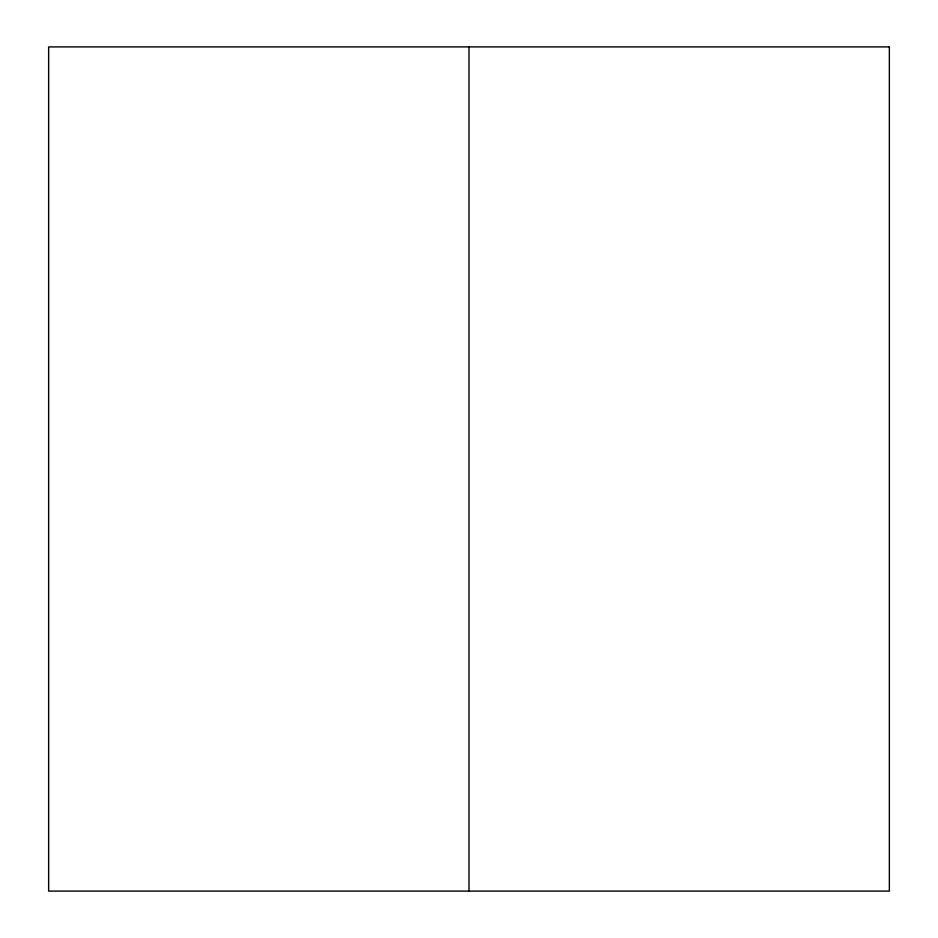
<?xml version="1.0" encoding="UTF-8"?>
<svg xmlns="http://www.w3.org/2000/svg" width="938" height="938" viewBox="0 0 938 938"><rect width="100%" height="100%" fill="white"/><g stroke="black" fill="none" stroke-linecap="round" stroke-linejoin="round"><path stroke-width="1.41" d="M469 46.9L469 891.1M889.353 46.9L48.647 46.9L48.647 891.1L889.353 891.1L889.353 46.9"/></g></svg>
